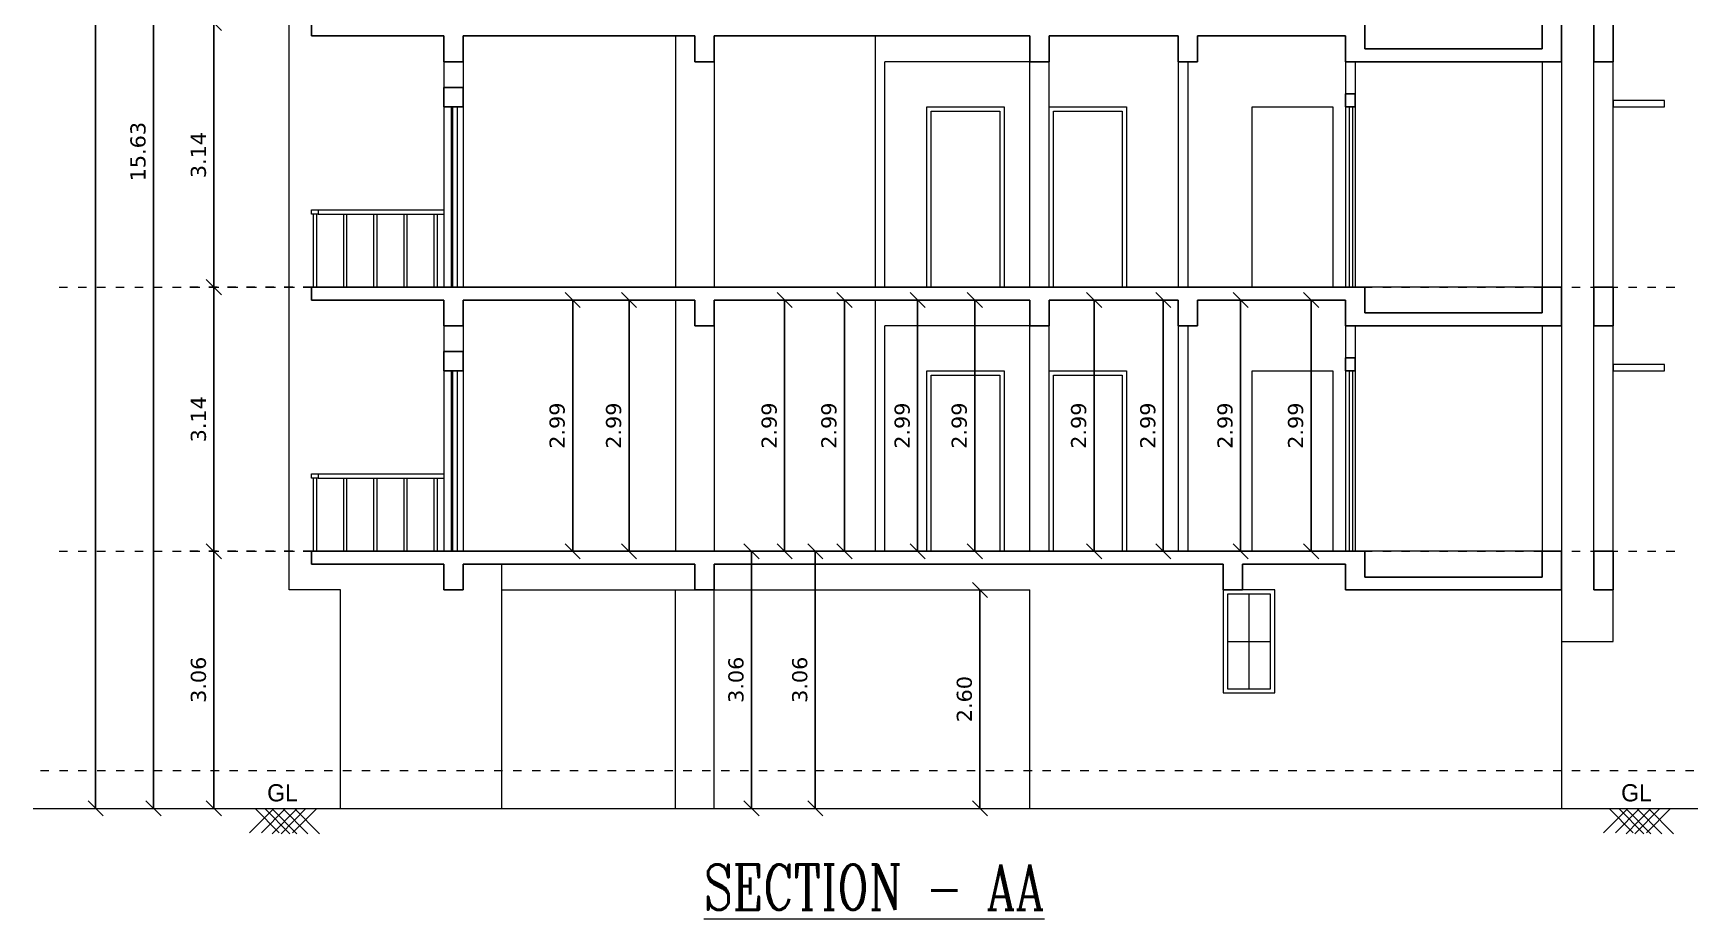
# Model space of a CAD drawing. Header units: metres. Extents: x 617 to 1370, y 693 to 852.
# Drawn here: x 1034.69 to 1054.5, y 692.77 to 703.31 of the extents above; entities that cross this region are included whole.
import ezdxf

# ---------------------------------------------------------------- set-up
doc = ezdxf.new("R2010")
doc.units = ezdxf.units.M
doc.header["$MEASUREMENT"] = 0
doc.header["$PDMODE"] = 2
doc.header["$PDSIZE"] = 50
for name, pattern in [('DOT2', [0.125, 0, -0.125]), ('DOTX2', [0.5, 0, -0.5]), ('HIDDEN', [0.375, 0.25, -0.125])]:
    doc.linetypes.add(name, pattern=pattern)
doc.layers.get('0').update_dxf_attribs({"lineweight": 0})
doc.layers.get('Defpoints').update_dxf_attribs({"lineweight": 0})
for name, color, linetype in [('BLK_1_FLR_0_REGULAR_ROOM_1', 117, 'Continuous'), ('BLK_1_FLR_0_REGULAR_ROOM_2', 117, 'Continuous'), ('BLK_1_FLR_1_AC_ROOM_1', 117, 'Continuous'), ('BLK_1_FLR_1_AC_ROOM_2', 117, 'Continuous'), ('BLK_1_FLR_1_AC_ROOM_3', 117, 'Continuous'), ('BLK_1_FLR_1_AC_ROOM_4', 117, 'Continuous'), ('BLK_1_FLR_1_AC_ROOM_5', 117, 'Continuous'), ('BLK_1_FLR_1_AC_ROOM_6', 117, 'Continuous'), ('BLK_1_FLR_1_REGULAR_ROOM_1', 117, 'Continuous'), ('BLK_1_FLR_1_REGULAR_ROOM_2', 117, 'Continuous'), ('BLK_1_FLR_1_WC_BATH_HT', 223, 'Continuous'), ('COLUMN', 2, 'Continuous'), ('flr hts', 252, 'HIDDEN')]:
    doc.layers.add(name, color=color, linetype=linetype)
for name, color, linetype, lineweight in [('BLK_1_FLR_1_KITCHEN', 163, 'Continuous', 0), ('DIM', 3, 'Continuous', 0), ('DOOR', 8, 'Continuous', 0), ('ED', 30, 'Continuous', 0), ('TEXT', 7, 'Continuous', 0), ('wall', 7, 'Continuous', 0)]:
    doc.layers.add(name, color=color, linetype=linetype, lineweight=lineweight)
doc.styles.add('GPL$0$ROMANC', font='romanc', dxfattribs={"width": 0.75})
doc.styles.get("Standard").update_dxf_attribs({"font": 'verdana.ttf', "height": 0.18})
doc.styles.add('USA', font='GOTHIC.TTF', dxfattribs={"width": 0.8})
doc.dimstyles.new('ED', dxfattribs={"dimscale": 0, "dimtxt": 0.18, "dimasz": 0.18, "dimexe": 0, "dimexo": 0, "dimgap": 0.09, "dimtad": 1, "dimtoh": 1, "dimzin": 3, "dimdsep": 46, "dimtxsty": 'Standard', "dimblk": 'OBLIQUE', "dimcen": 0.09, "dimse1": 1, "dimse2": 1, "dimclrd": 251, "dimclrt": 30, "dimadec": 0, "dimazin": 0, "dimtfac": 1, "dimtmove": 0, "dimatfit": 3, "dimldrblk": 'ARCHTICK', "dimfxl": 1, "dimtolj": 1, "dimtzin": 0, "dimarcsym": 0})
doc.dimstyles.get("Standard").update_dxf_attribs({"dimscale": 0, "dimtxt": 0.18, "dimasz": 0.18, "dimexe": 0.18, "dimexo": 0.0625, "dimgap": 0.09, "dimtad": 1, "dimtoh": 1, "dimzin": 0, "dimdsep": 46, "dimtxsty": 'Standard', "dimblk": 'OBLIQUE', "dimcen": 0.09, "dimse1": 1, "dimse2": 1, "dimadec": 0, "dimazin": 0, "dimtfac": 1, "dimtofl": 0, "dimtmove": 0, "dimatfit": 3, "dimldrblk": 'OBLIQUE', "dimfxl": 1, "dimtolj": 1, "dimtzin": 0, "dimarcsym": 0})

# ---------------------------------------------------------------- blocks, each defined once
blk = doc.blocks.new('_Oblique')
at = {"color": 0, "linetype": 'ByBlock', "lineweight": -2}
blk.add_line((-0.5, -0.5), (0.5, 0.5), dxfattribs=at)
blk = doc.blocks.new('*D273')
at = {"layer": 'Defpoints', "color": 0}
for p in [(1036.844, 697.148), (1038.352, 697.148), (1038.352, 694.088)]:
    blk.add_point(p, dxfattribs=at)
at = {"layer": 'ED', "color": 251, "lineweight": -2}
blk.add_line((1036.844, 694.088), (1036.844, 697.148), dxfattribs=at)
at = {"layer": 'ED', "color": 251, "lineweight": -2, "xscale": 0.18, "yscale": 0.18, "zscale": 0.18}
for p, rotation in [((1036.844, 697.148), 90), ((1036.844, 694.088), 270)]:
    blk.add_blockref('_Oblique', p, dxfattribs=dict(at, rotation=rotation))
at = {"layer": 'ED', "color": 30, "insert": (1036.661, 695.618), "char_height": 0.18, "attachment_point": 5, "rotation": 90}
blk.add_mtext('\\A1;3.06', dxfattribs=at)
blk = doc.blocks.new('_ArchTick')
at = {"color": 0, "const_width": 0.15}
blk.add_lwpolyline([(-0.5, -0.5), (0.5, 0.5)], dxfattribs=at)
blk = doc.blocks.new('*D274')
at = {"layer": 'Defpoints', "color": 0}
for p in [(1036.844, 700.291), (1038.007, 700.291), (1038.252, 697.148)]:
    blk.add_point(p, dxfattribs=at)
at = {"layer": 'ED', "color": 251, "lineweight": -2}
blk.add_line((1036.844, 697.148), (1036.844, 700.291), dxfattribs=at)
at = {"layer": 'ED', "color": 251, "lineweight": -2, "xscale": 0.18, "yscale": 0.18, "zscale": 0.18}
for p, rotation in [((1036.844, 700.291), 90), ((1036.844, 697.148), 270)]:
    blk.add_blockref('_Oblique', p, dxfattribs=dict(at, rotation=rotation))
at = {"layer": 'ED', "color": 30, "insert": (1036.661, 698.719), "char_height": 0.18, "attachment_point": 5, "rotation": 90}
blk.add_mtext('\\A1;3.14', dxfattribs=at)
blk = doc.blocks.new('*D275')
at = {"layer": 'Defpoints', "color": 0}
for p in [(1036.844, 703.434), (1038.007, 703.434), (1038.007, 700.291)]:
    blk.add_point(p, dxfattribs=at)
at = {"layer": 'ED', "color": 251, "lineweight": -2}
blk.add_line((1036.844, 700.291), (1036.844, 703.434), dxfattribs=at)
at = {"layer": 'ED', "color": 251, "lineweight": -2, "xscale": 0.18, "yscale": 0.18, "zscale": 0.18}
for p, rotation in [((1036.844, 703.434), 90), ((1036.844, 700.291), 270)]:
    blk.add_blockref('_Oblique', p, dxfattribs=dict(at, rotation=rotation))
at = {"layer": 'ED', "color": 30, "insert": (1036.661, 701.863), "char_height": 0.18, "attachment_point": 5, "rotation": 90}
blk.add_mtext('\\A1;3.14', dxfattribs=at)
blk = doc.blocks.new('*D67')
at = {"layer": 'Defpoints', "color": 0}
for p in [(1036.126, 709.721), (1036.844, 709.721), (1036.844, 694.088)]:
    blk.add_point(p, dxfattribs=at)
at = {"layer": 'ED', "color": 251, "lineweight": -2}
blk.add_line((1036.126, 694.088), (1036.126, 709.721), dxfattribs=at)
at = {"layer": 'ED', "color": 251, "lineweight": -2, "xscale": 0.18, "yscale": 0.18, "zscale": 0.18}
for p, rotation in [((1036.126, 709.721), 90), ((1036.126, 694.088), 270)]:
    blk.add_blockref('_Oblique', p, dxfattribs=dict(at, rotation=rotation))
at = {"layer": 'ED', "color": 30, "insert": (1035.942, 701.904), "char_height": 0.18, "attachment_point": 5, "rotation": 90}
blk.add_mtext('\\A1;15.63', dxfattribs=at)
blk = doc.blocks.new('*D279')
at = {"layer": 'Defpoints', "color": 0}
for p in [(1035.436, 715.854), (1046.556, 715.854), (1036.126, 694.088)]:
    blk.add_point(p, dxfattribs=at)
at = {"layer": 'ED', "color": 251, "lineweight": -2}
blk.add_line((1035.436, 694.088), (1035.436, 715.854), dxfattribs=at)
at = {"layer": 'ED', "color": 251, "lineweight": -2, "xscale": 0.18, "yscale": 0.18, "zscale": 0.18}
for p, rotation in [((1035.436, 715.854), 90), ((1035.436, 694.088), 270)]:
    blk.add_blockref('_Oblique', p, dxfattribs=dict(at, rotation=rotation))
at = {"layer": 'ED', "color": 30, "insert": (1035.254, 704.971), "char_height": 0.18, "attachment_point": 5, "rotation": 90}
blk.add_mtext('\\A1;21.77', dxfattribs=at)
blk = doc.blocks.new('*D281')
at = {"layer": 'Defpoints', "color": 0}
for p in [(1045.96, 696.688), (1046.556, 696.688), (1046.556, 694.088)]:
    blk.add_point(p, dxfattribs=at)
at = {"layer": 'ED', "color": 251, "lineweight": -2}
blk.add_line((1045.96, 694.088), (1045.96, 696.688), dxfattribs=at)
at = {"layer": 'ED', "color": 251, "lineweight": -2, "xscale": 0.18, "yscale": 0.18, "zscale": 0.18}
for p, rotation in [((1045.96, 696.688), 90), ((1045.96, 694.088), 270)]:
    blk.add_blockref('_Oblique', p, dxfattribs=dict(at, rotation=rotation))
at = {"layer": 'ED', "color": 30, "insert": (1045.776, 695.388), "char_height": 0.18, "attachment_point": 5, "rotation": 90}
blk.add_mtext('\\A1;2.60', dxfattribs=at)
blk = doc.blocks.new('*D336')
at = {"layer": 'BLK_1_FLR_0_REGULAR_ROOM_1', "color": 0, "lineweight": -2}
blk.add_line((1043.242, 697.148), (1043.242, 694.088), dxfattribs=at)
at = {"layer": 'Defpoints', "color": 0}
for p in [(1042.799, 697.148), (1042.799, 694.088), (1043.242, 694.088)]:
    blk.add_point(p, dxfattribs=at)
at = {"layer": 'BLK_1_FLR_0_REGULAR_ROOM_1', "color": 0, "lineweight": -2, "xscale": 0.18, "yscale": 0.18, "zscale": 0.18}
for p, rotation in [((1043.242, 697.148), 90), ((1043.242, 694.088), 270)]:
    blk.add_blockref('_Oblique', p, dxfattribs=dict(at, rotation=rotation))
at = {"layer": 'BLK_1_FLR_0_REGULAR_ROOM_1', "color": 0, "insert": (1043.058, 695.618), "char_height": 0.18, "attachment_point": 5, "rotation": 90}
blk.add_mtext('\\A1;3.06', dxfattribs=at)
blk = doc.blocks.new('*D337')
at = {"layer": 'BLK_1_FLR_1_REGULAR_ROOM_1', "color": 0, "lineweight": -2}
blk.add_line((1047.32, 697.148), (1047.32, 700.138), dxfattribs=at)
at = {"layer": 'Defpoints', "color": 0}
for p in [(1046.877, 700.138), (1047.32, 700.138), (1046.877, 697.148)]:
    blk.add_point(p, dxfattribs=at)
at = {"layer": 'BLK_1_FLR_1_REGULAR_ROOM_1', "color": 0, "lineweight": -2, "xscale": 0.18, "yscale": 0.18, "zscale": 0.18}
for p, rotation in [((1047.32, 700.138), 90), ((1047.32, 697.148), 270)]:
    blk.add_blockref('_Oblique', p, dxfattribs=dict(at, rotation=rotation))
at = {"layer": 'BLK_1_FLR_1_REGULAR_ROOM_1', "color": 0, "insert": (1047.136, 698.643), "char_height": 0.18, "attachment_point": 5, "rotation": 90}
blk.add_mtext('\\A1;2.99', dxfattribs=at)
blk = doc.blocks.new('*D338')
at = {"layer": 'BLK_1_FLR_1_REGULAR_ROOM_2', "color": 0, "lineweight": -2}
blk.add_line((1048.142, 700.138), (1048.142, 697.148), dxfattribs=at)
at = {"layer": 'Defpoints', "color": 0}
for p in [(1047.297, 700.138), (1047.297, 697.148), (1048.142, 697.148)]:
    blk.add_point(p, dxfattribs=at)
at = {"layer": 'BLK_1_FLR_1_REGULAR_ROOM_2', "color": 0, "lineweight": -2, "xscale": 0.18, "yscale": 0.18, "zscale": 0.18}
for p, rotation in [((1048.142, 700.138), 90), ((1048.142, 697.148), 270)]:
    blk.add_blockref('_Oblique', p, dxfattribs=dict(at, rotation=rotation))
at = {"layer": 'BLK_1_FLR_1_REGULAR_ROOM_2', "color": 0, "insert": (1047.959, 698.643), "char_height": 0.18, "attachment_point": 5, "rotation": 90}
blk.add_mtext('\\A1;2.99', dxfattribs=at)
blk = doc.blocks.new('*D339')
at = {"layer": 'BLK_1_FLR_1_WC_BATH_HT', "color": 0, "lineweight": -2}
blk.add_line((1049.062, 697.148), (1049.062, 700.138), dxfattribs=at)
at = {"layer": 'Defpoints', "color": 0}
for p in [(1047.817, 700.138), (1049.062, 700.138), (1047.817, 697.148)]:
    blk.add_point(p, dxfattribs=at)
at = {"layer": 'BLK_1_FLR_1_WC_BATH_HT', "color": 0, "lineweight": -2, "xscale": 0.18, "yscale": 0.18, "zscale": 0.18}
for p, rotation in [((1049.062, 700.138), 90), ((1049.062, 697.148), 270)]:
    blk.add_blockref('_Oblique', p, dxfattribs=dict(at, rotation=rotation))
at = {"layer": 'BLK_1_FLR_1_WC_BATH_HT', "color": 0, "insert": (1048.878, 698.643), "char_height": 0.18, "attachment_point": 5, "rotation": 90}
blk.add_mtext('\\A1;2.99', dxfattribs=at)
blk = doc.blocks.new('*D381')
at = {"layer": 'BLK_1_FLR_1_KITCHEN', "color": 0, "lineweight": -2}
blk.add_line((1049.902, 697.148), (1049.902, 700.138), dxfattribs=at)
at = {"layer": 'Defpoints', "color": 0}
for p in [(1048.719, 700.138), (1049.902, 700.138), (1048.719, 697.148)]:
    blk.add_point(p, dxfattribs=at)
at = {"layer": 'BLK_1_FLR_1_KITCHEN', "color": 0, "lineweight": -2, "xscale": 0.18, "yscale": 0.18, "zscale": 0.18}
for p, rotation in [((1049.902, 700.138), 90), ((1049.902, 697.148), 270)]:
    blk.add_blockref('_Oblique', p, dxfattribs=dict(at, rotation=rotation))
at = {"layer": 'BLK_1_FLR_1_KITCHEN', "color": 0, "insert": (1049.718, 698.643), "char_height": 0.18, "attachment_point": 5, "rotation": 90}
blk.add_mtext('\\A1;2.99', dxfattribs=at)
blk = doc.blocks.new('*D382')
at = {"layer": 'BLK_1_FLR_1_AC_ROOM_1', "color": 0, "lineweight": -2}
blk.add_line((1041.114, 697.148), (1041.114, 700.138), dxfattribs=at)
at = {"layer": 'Defpoints', "color": 0}
for p in [(1040.769, 700.138), (1041.114, 700.138), (1040.769, 697.148)]:
    blk.add_point(p, dxfattribs=at)
at = {"layer": 'BLK_1_FLR_1_AC_ROOM_1', "color": 0, "lineweight": -2, "xscale": 0.18, "yscale": 0.18, "zscale": 0.18}
for p, rotation in [((1041.114, 700.138), 90), ((1041.114, 697.148), 270)]:
    blk.add_blockref('_Oblique', p, dxfattribs=dict(at, rotation=rotation))
at = {"layer": 'BLK_1_FLR_1_AC_ROOM_1', "color": 0, "insert": (1040.93, 698.643), "char_height": 0.18, "attachment_point": 5, "rotation": 90}
blk.add_mtext('\\A1;2.99', dxfattribs=at)
blk = doc.blocks.new('*D383')
at = {"layer": 'BLK_1_FLR_1_AC_ROOM_2', "color": 0, "lineweight": -2}
blk.add_line((1041.785, 697.148), (1041.785, 700.138), dxfattribs=at)
at = {"layer": 'Defpoints', "color": 0}
for p in [(1041.45, 700.138), (1041.785, 700.138), (1041.45, 697.148)]:
    blk.add_point(p, dxfattribs=at)
at = {"layer": 'BLK_1_FLR_1_AC_ROOM_2', "color": 0, "lineweight": -2, "xscale": 0.18, "yscale": 0.18, "zscale": 0.18}
for p, rotation in [((1041.785, 700.138), 90), ((1041.785, 697.148), 270)]:
    blk.add_blockref('_Oblique', p, dxfattribs=dict(at, rotation=rotation))
at = {"layer": 'BLK_1_FLR_1_AC_ROOM_2', "color": 0, "insert": (1041.602, 698.643), "char_height": 0.18, "attachment_point": 5, "rotation": 90}
blk.add_mtext('\\A1;2.99', dxfattribs=at)
blk = doc.blocks.new('*D384')
at = {"layer": 'BLK_1_FLR_1_AC_ROOM_3', "color": 0, "lineweight": -2}
blk.add_line((1043.636, 697.148), (1043.636, 700.138), dxfattribs=at)
at = {"layer": 'Defpoints', "color": 0}
for p in [(1043.301, 700.138), (1043.636, 700.138), (1043.301, 697.148)]:
    blk.add_point(p, dxfattribs=at)
at = {"layer": 'BLK_1_FLR_1_AC_ROOM_3', "color": 0, "lineweight": -2, "xscale": 0.18, "yscale": 0.18, "zscale": 0.18}
for p, rotation in [((1043.636, 700.138), 90), ((1043.636, 697.148), 270)]:
    blk.add_blockref('_Oblique', p, dxfattribs=dict(at, rotation=rotation))
at = {"layer": 'BLK_1_FLR_1_AC_ROOM_3', "color": 0, "insert": (1043.453, 698.643), "char_height": 0.18, "attachment_point": 5, "rotation": 90}
blk.add_mtext('\\A1;2.99', dxfattribs=at)
blk = doc.blocks.new('*D385')
at = {"layer": 'BLK_1_FLR_1_AC_ROOM_4', "color": 0, "lineweight": -2}
blk.add_line((1044.348, 697.148), (1044.348, 700.138), dxfattribs=at)
at = {"layer": 'Defpoints', "color": 0}
for p in [(1044.012, 700.138), (1044.348, 700.138), (1044.012, 697.148)]:
    blk.add_point(p, dxfattribs=at)
at = {"layer": 'BLK_1_FLR_1_AC_ROOM_4', "color": 0, "lineweight": -2, "xscale": 0.18, "yscale": 0.18, "zscale": 0.18}
for p, rotation in [((1044.348, 700.138), 90), ((1044.348, 697.148), 270)]:
    blk.add_blockref('_Oblique', p, dxfattribs=dict(at, rotation=rotation))
at = {"layer": 'BLK_1_FLR_1_AC_ROOM_4', "color": 0, "insert": (1044.164, 698.643), "char_height": 0.18, "attachment_point": 5, "rotation": 90}
blk.add_mtext('\\A1;2.99', dxfattribs=at)
blk = doc.blocks.new('*D386')
at = {"layer": 'BLK_1_FLR_1_AC_ROOM_5', "color": 0, "lineweight": -2}
blk.add_line((1045.219, 697.148), (1045.219, 700.138), dxfattribs=at)
at = {"layer": 'Defpoints', "color": 0}
for p in [(1044.884, 700.138), (1045.219, 700.138), (1044.884, 697.148)]:
    blk.add_point(p, dxfattribs=at)
at = {"layer": 'BLK_1_FLR_1_AC_ROOM_5', "color": 0, "lineweight": -2, "xscale": 0.18, "yscale": 0.18, "zscale": 0.18}
for p, rotation in [((1045.219, 700.138), 90), ((1045.219, 697.148), 270)]:
    blk.add_blockref('_Oblique', p, dxfattribs=dict(at, rotation=rotation))
at = {"layer": 'BLK_1_FLR_1_AC_ROOM_5', "color": 0, "insert": (1045.036, 698.643), "char_height": 0.18, "attachment_point": 5, "rotation": 90}
blk.add_mtext('\\A1;2.99', dxfattribs=at)
blk = doc.blocks.new('*D387')
at = {"layer": 'BLK_1_FLR_1_AC_ROOM_6', "color": 0, "lineweight": -2}
blk.add_line((1045.899, 697.148), (1045.899, 700.138), dxfattribs=at)
at = {"layer": 'Defpoints', "color": 0}
for p in [(1045.563, 700.138), (1045.899, 700.138), (1045.563, 697.148)]:
    blk.add_point(p, dxfattribs=at)
at = {"layer": 'BLK_1_FLR_1_AC_ROOM_6', "color": 0, "lineweight": -2, "xscale": 0.18, "yscale": 0.18, "zscale": 0.18}
for p, rotation in [((1045.899, 700.138), 90), ((1045.899, 697.148), 270)]:
    blk.add_blockref('_Oblique', p, dxfattribs=dict(at, rotation=rotation))
at = {"layer": 'BLK_1_FLR_1_AC_ROOM_6', "color": 0, "insert": (1045.715, 698.643), "char_height": 0.18, "attachment_point": 5, "rotation": 90}
blk.add_mtext('\\A1;2.99', dxfattribs=at)
blk = doc.blocks.new('*D396')
at = {"layer": 'BLK_1_FLR_0_REGULAR_ROOM_2', "color": 0, "lineweight": -2}
blk.add_line((1044.001, 697.148), (1044.001, 694.088), dxfattribs=at)
at = {"layer": 'Defpoints', "color": 0}
for p in [(1043.558, 697.148), (1043.558, 694.088), (1044.001, 694.088)]:
    blk.add_point(p, dxfattribs=at)
at = {"layer": 'BLK_1_FLR_0_REGULAR_ROOM_2', "color": 0, "lineweight": -2, "xscale": 0.18, "yscale": 0.18, "zscale": 0.18}
for p, rotation in [((1044.001, 697.148), 90), ((1044.001, 694.088), 270)]:
    blk.add_blockref('_Oblique', p, dxfattribs=dict(at, rotation=rotation))
at = {"layer": 'BLK_1_FLR_0_REGULAR_ROOM_2', "color": 0, "insert": (1043.817, 695.618), "char_height": 0.18, "attachment_point": 5, "rotation": 90}
blk.add_mtext('\\A1;3.06', dxfattribs=at)

msp = doc.modelspace()

# ---------------------------------------------------------------- linework, layer by layer
at = {"color": 251, "linetype": 'DOT2'}
for p, q in [((1035.003, 700.291), (1054.265, 700.291)), ((1035.003, 697.148), (1054.265, 697.148)), ((1034.78, 694.538), (1054.502, 694.538))]:
    msp.add_line(p, q, dxfattribs=at)
at = {"layer": 'COLUMN', "linetype": 'Continuous'}
for p, q in [((1038.007, 703.281), (1038.007, 703.434)), ((1050.542, 703.128), (1050.542, 703.434)), ((1052.651, 703.128), (1052.651, 703.434)), ((1052.881, 702.974), (1052.881, 703.434)), ((1038.007, 703.281), (1039.579, 703.281)), ((1039.579, 702.974), (1039.579, 703.281)), ((1039.809, 702.974), (1039.809, 703.281)), ((1039.809, 703.281), (1042.569, 703.281)), ((1042.569, 702.974), (1042.569, 703.281)), ((1042.799, 703.281), (1046.556, 703.281)), ((1042.799, 702.974), (1042.799, 703.281)), ((1046.556, 702.974), (1046.556, 703.281)), ((1046.785, 703.281), (1048.319, 703.281)), ((1046.786, 702.974), (1046.786, 703.281)), ((1048.319, 702.974), (1048.319, 703.281)), ((1048.549, 703.281), (1050.312, 703.281)), ((1048.549, 702.974), (1048.549, 703.281)), ((1050.312, 702.974), (1050.312, 703.281)), ((1039.579, 702.974), (1039.809, 702.974)), ((1042.799, 702.974), (1042.569, 702.974)), ((1046.786, 702.974), (1046.556, 702.974)), ((1048.549, 702.974), (1048.319, 702.974)), ((1052.881, 702.974), (1050.312, 702.974)), ((1052.651, 703.128), (1050.542, 703.128)), ((1039.579, 702.668), (1039.809, 702.668)), ((1039.579, 702.438), (1039.579, 702.668)), ((1039.809, 702.438), (1039.809, 702.668)), ((1050.312, 702.591), (1050.427, 702.591)), ((1050.312, 702.438), (1050.312, 702.591)), ((1050.427, 702.438), (1050.427, 702.591)), ((1039.579, 702.438), (1039.809, 702.438)), ((1050.312, 702.438), (1050.427, 702.438)), ((1038.007, 700.291), (1050.542, 700.291)), ((1038.007, 700.138), (1038.007, 700.291)), ((1050.542, 699.984), (1050.542, 700.291)), ((1052.651, 700.291), (1052.881, 700.291)), ((1052.651, 699.984), (1052.651, 700.291)), ((1052.881, 699.831), (1052.881, 700.291)), ((1038.007, 700.138), (1039.579, 700.138)), ((1039.579, 699.831), (1039.579, 700.138)), ((1039.809, 699.831), (1039.809, 700.138)), ((1039.809, 700.138), (1042.569, 700.138)), ((1042.569, 699.831), (1042.569, 700.138)), ((1042.799, 700.138), (1046.556, 700.138)), ((1042.799, 699.831), (1042.799, 700.138)), ((1046.556, 699.831), (1046.556, 700.138)), ((1046.785, 700.138), (1048.319, 700.138)), ((1046.786, 699.831), (1046.786, 700.138)), ((1048.319, 699.831), (1048.319, 700.138)), ((1048.549, 700.138), (1050.312, 700.138)), ((1048.549, 699.831), (1048.549, 700.138)), ((1050.312, 699.831), (1050.312, 700.138)), ((1039.579, 699.831), (1039.809, 699.831)), ((1042.799, 699.831), (1042.569, 699.831)), ((1046.786, 699.831), (1046.556, 699.831)), ((1048.549, 699.831), (1048.319, 699.831)), ((1052.881, 699.831), (1050.312, 699.831)), ((1052.651, 699.984), (1050.542, 699.984)), ((1039.579, 699.524), (1039.809, 699.524)), ((1039.579, 699.294), (1039.579, 699.524)), ((1039.809, 699.294), (1039.809, 699.524)), ((1050.312, 699.448), (1050.427, 699.448)), ((1050.312, 699.294), (1050.312, 699.448)), ((1050.427, 699.294), (1050.427, 699.448)), ((1039.579, 699.294), (1039.809, 699.294)), ((1050.312, 699.294), (1050.427, 699.294)), ((1038.007, 697.148), (1050.542, 697.148)), ((1038.007, 696.994), (1038.007, 697.148)), ((1050.542, 696.841), (1050.542, 697.148)), ((1052.651, 697.148), (1052.881, 697.148)), ((1052.651, 696.841), (1052.651, 697.148)), ((1052.881, 696.688), (1052.881, 697.148)), ((1038.007, 696.994), (1039.579, 696.994)), ((1039.579, 696.688), (1039.579, 696.994)), ((1039.809, 696.688), (1039.809, 696.994)), ((1039.809, 696.994), (1042.569, 696.994)), ((1042.569, 696.688), (1042.569, 696.994)), ((1042.799, 696.994), (1048.856, 696.994)), ((1042.799, 696.688), (1042.799, 696.994)), ((1048.856, 696.688), (1048.856, 696.994)), ((1049.086, 696.994), (1050.312, 696.994)), ((1049.086, 696.688), (1049.086, 696.994)), ((1050.312, 696.688), (1050.312, 696.994)), ((1052.651, 696.841), (1050.542, 696.841)), ((1039.579, 696.688), (1039.809, 696.688)), ((1042.799, 696.688), (1042.569, 696.688)), ((1049.086, 696.688), (1048.856, 696.688)), ((1052.881, 696.688), (1050.312, 696.688))]:
    msp.add_line(p, q, dxfattribs=at)
for points in [[(1053.264, 702.974), (1053.494, 702.974), (1053.494, 703.434), (1053.264, 703.434)], [(1053.264, 699.831), (1053.494, 699.831), (1053.494, 700.291), (1053.264, 700.291)], [(1053.264, 696.688), (1053.494, 696.688), (1053.494, 697.148), (1053.264, 697.148)]]:
    msp.add_lwpolyline(points, close=True, dxfattribs=at)
at = {"layer": 'DOOR', "linetype": 'Continuous'}
for p, q in [((1039.669, 702.438), (1039.669, 700.291)), ((1039.683, 702.438), (1039.683, 700.291)), ((1039.738, 702.438), (1039.738, 700.291)), ((1050.355, 702.438), (1050.355, 700.291)), ((1050.393, 702.438), (1050.393, 700.291)), ((1038.007, 701.211), (1038.084, 701.211)), ((1038.084, 701.211), (1039.579, 701.211)), ((1038.027, 701.16), (1038.027, 700.291)), ((1038.065, 701.16), (1038.065, 700.291)), ((1038.084, 701.16), (1039.579, 701.16)), ((1038.386, 701.16), (1038.386, 700.291)), ((1038.424, 701.16), (1038.424, 700.291)), ((1038.745, 701.16), (1038.745, 700.291)), ((1038.783, 701.16), (1038.783, 700.291)), ((1039.104, 701.16), (1039.104, 700.291)), ((1039.142, 701.16), (1039.142, 700.291)), ((1039.463, 701.16), (1039.463, 700.291)), ((1039.501, 701.16), (1039.501, 700.291)), ((1052.651, 700.291), (1050.542, 700.291)), ((1039.669, 699.294), (1039.669, 697.148)), ((1039.683, 699.294), (1039.683, 697.148)), ((1039.738, 699.294), (1039.738, 697.148)), ((1050.355, 699.294), (1050.355, 697.148)), ((1050.393, 699.294), (1050.393, 697.148)), ((1038.007, 698.068), (1038.084, 698.068)), ((1038.027, 698.017), (1038.027, 697.148)), ((1038.065, 698.017), (1038.065, 697.148)), ((1038.084, 698.068), (1039.579, 698.068)), ((1038.084, 698.017), (1039.579, 698.017)), ((1038.386, 698.017), (1038.386, 697.148)), ((1038.424, 698.017), (1038.424, 697.148)), ((1038.745, 698.017), (1038.745, 697.148)), ((1038.783, 698.017), (1038.783, 697.148)), ((1039.104, 698.017), (1039.104, 697.148)), ((1039.142, 698.017), (1039.142, 697.148)), ((1039.463, 698.017), (1039.463, 697.148)), ((1039.501, 698.017), (1039.501, 697.148)), ((1052.651, 697.148), (1050.542, 697.148)), ((1049.162, 696.637), (1049.162, 695.512)), ((1048.907, 696.074), (1049.418, 696.074))]:
    msp.add_line(p, q, dxfattribs=at)
at = {"layer": 'DOOR'}
for p, q in [((1037.556, 694.088), (1037.269, 693.797)), ((1037.334, 694.088), (1037.621, 693.797)), ((1037.696, 694.088), (1037.409, 693.797)), ((1037.451, 694.088), (1037.749, 693.786)), ((1037.535, 694.088), (1037.832, 693.786)), ((1037.834, 694.088), (1037.537, 693.786)), ((1037.94, 694.088), (1037.643, 693.786)), ((1037.664, 694.088), (1037.962, 693.786)), ((1038.068, 694.088), (1037.781, 693.797)), ((1037.803, 694.088), (1038.1, 693.786)), ((1053.669, 694.088), (1053.382, 693.797)), ((1053.447, 694.088), (1053.733, 693.797)), ((1053.808, 694.088), (1053.522, 693.797)), ((1053.564, 694.088), (1053.861, 693.786)), ((1053.648, 694.088), (1053.945, 693.786)), ((1053.946, 694.088), (1053.649, 693.786)), ((1054.053, 694.088), (1053.755, 693.786)), ((1053.777, 694.088), (1054.074, 693.786)), ((1054.18, 694.088), (1053.893, 693.797)), ((1053.915, 694.088), (1054.212, 693.786))]:
    msp.add_line(p, q, dxfattribs=at)
at = {"layer": 'DOOR', "linetype": 'Continuous'}
for points in [[(1045.38, 700.291), (1045.38, 702.387), (1046.198, 702.387), (1046.198, 700.291)], [(1046.836, 700.291), (1046.836, 702.387), (1047.654, 702.387), (1047.654, 700.291)], [(1045.38, 697.148), (1045.38, 699.243), (1046.198, 699.243), (1046.198, 697.148)], [(1046.836, 697.148), (1046.836, 699.243), (1047.654, 699.243), (1047.654, 697.148)]]:
    msp.add_lwpolyline(points, dxfattribs=at)
for points in [[(1053.494, 702.438), (1054.107, 702.438), (1054.107, 702.514), (1053.494, 702.514)], [(1053.494, 699.294), (1054.107, 699.294), (1054.107, 699.371), (1053.494, 699.371)], [(1048.907, 695.512), (1049.418, 695.512), (1049.418, 696.637), (1048.907, 696.637)]]:
    msp.add_lwpolyline(points, close=True, dxfattribs=at)
at = {"layer": 'ED', "color": 0}
msp.add_line((1034.695, 694.088), (1054.502, 694.088), dxfattribs=at)
at = {"layer": 'ED'}
for points in [[(1038.084, 701.16), (1038.007, 701.16), (1038.007, 701.211), (1038.084, 701.211)], [(1038.084, 698.017), (1038.007, 698.017), (1038.007, 698.068), (1038.084, 698.068)]]:
    msp.add_lwpolyline(points, close=True, dxfattribs=at)
at = {"layer": 'flr hts', "linetype": 'DOTX2', "ltscale": 0.25}
for p, q in [((1038.007, 700.291), (1036.452, 700.291)), ((1038.007, 697.148), (1036.452, 697.148))]:
    msp.add_line(p, q, dxfattribs=at)
at = {"layer": 'wall', "color": 1}
for p, q in [((1053.494, 696.074), (1053.494, 712.941)), ((1037.739, 696.688), (1037.739, 709.721)), ((1042.339, 703.281), (1042.339, 700.291)), ((1044.716, 700.291), (1044.716, 703.281)), ((1039.579, 702.974), (1039.579, 702.668)), ((1039.809, 702.974), (1039.809, 702.668)), ((1042.799, 702.974), (1042.799, 700.291)), ((1044.83, 700.291), (1044.83, 702.974)), ((1046.556, 702.974), (1044.83, 702.974)), ((1046.556, 700.291), (1046.556, 702.974)), ((1046.785, 700.291), (1046.786, 702.974)), ((1048.319, 702.974), (1048.319, 700.291)), ((1048.434, 702.974), (1048.434, 700.291)), ((1050.312, 702.974), (1050.312, 702.591)), ((1050.427, 702.974), (1050.427, 702.591)), ((1052.651, 702.974), (1052.651, 700.291)), ((1052.881, 702.974), (1052.881, 700.291)), ((1053.264, 700.291), (1053.264, 702.974)), ((1039.579, 702.438), (1039.579, 700.291)), ((1039.809, 702.438), (1039.809, 700.291)), ((1050.312, 702.438), (1050.312, 700.291)), ((1050.427, 702.438), (1050.427, 700.291)), ((1042.339, 700.138), (1042.339, 697.148)), ((1044.716, 697.148), (1044.716, 700.138)), ((1039.579, 699.831), (1039.579, 699.524)), ((1039.809, 699.831), (1039.809, 699.524)), ((1042.799, 699.831), (1042.799, 697.148)), ((1044.83, 697.148), (1044.83, 699.831)), ((1046.556, 699.831), (1044.83, 699.831)), ((1046.556, 697.148), (1046.556, 699.831)), ((1046.785, 697.148), (1046.786, 699.831)), ((1048.319, 699.831), (1048.319, 697.148)), ((1048.434, 699.831), (1048.434, 697.148)), ((1050.312, 699.831), (1050.312, 699.448)), ((1050.427, 699.831), (1050.427, 699.448)), ((1052.651, 699.831), (1052.651, 697.148)), ((1052.881, 699.831), (1052.881, 697.148)), ((1053.264, 697.148), (1053.264, 699.831)), ((1039.579, 699.294), (1039.579, 697.148)), ((1039.809, 699.294), (1039.809, 697.148)), ((1050.312, 699.294), (1050.312, 697.148)), ((1050.427, 699.294), (1050.427, 697.148)), ((1040.269, 694.088), (1040.269, 696.994)), ((1038.352, 696.688), (1037.739, 696.688)), ((1038.352, 694.088), (1038.352, 696.688)), ((1040.269, 696.688), (1046.556, 696.688)), ((1042.339, 694.088), (1042.339, 696.688)), ((1042.799, 694.088), (1042.799, 696.688)), ((1046.556, 694.088), (1046.556, 696.688)), ((1052.881, 696.688), (1052.881, 694.088)), ((1052.881, 696.074), (1053.494, 696.074))]:
    msp.add_line(p, q, dxfattribs=at)
for points in [[(1045.329, 700.291), (1045.329, 702.438), (1046.249, 702.438), (1046.249, 700.291)], [(1046.785, 700.291), (1046.785, 702.438), (1047.705, 702.438), (1047.705, 700.291)], [(1049.201, 700.291), (1049.201, 702.438), (1050.159, 702.438), (1050.159, 700.291)], [(1045.329, 697.148), (1045.329, 699.294), (1046.249, 699.294), (1046.249, 697.148)], [(1046.785, 697.148), (1046.785, 699.294), (1047.705, 699.294), (1047.705, 697.148)], [(1049.201, 697.148), (1049.201, 699.294), (1050.159, 699.294), (1050.159, 697.148)]]:
    msp.add_lwpolyline(points, dxfattribs=at)
msp.add_lwpolyline([(1048.856, 695.461), (1049.469, 695.461), (1049.469, 696.688), (1048.856, 696.688)], close=True, dxfattribs=at)

# ---------------------------------------------------------------- texts
at = {"layer": 'DIM', "style": 'USA'}
for p in [(1037.478, 694.171), (1053.591, 694.171)]:
    msp.add_text('GL', height=0.2044, dxfattribs=at).set_placement(p)
at = {"layer": 'TEXT', "style": 'GPL$0$ROMANC', "width": 0.75}
msp.add_text('%%USECTION - AA', height=0.53667, dxfattribs=at).set_placement((1042.673, 692.882))

# ---------------------------------------------------------------- dimensions: what is measured, and where the dimension line sits
at = {"layer": 'BLK_1_FLR_0_REGULAR_ROOM_1', "color": 1}
dim = msp.add_linear_dim(base=(1043.242, 694.088), p1=(1042.799, 697.148), p2=(1042.799, 694.088), angle=90, dimstyle='Standard', override={"dimscale": 1}, dxfattribs=at)
dim.commit()
dim.dimension.update_dxf_attribs({"geometry": '*D336', "text_midpoint": (1043.058, 695.618)})
at = {"layer": 'BLK_1_FLR_0_REGULAR_ROOM_2', "color": 1}
dim = msp.add_linear_dim(base=(1044.001, 694.088), p1=(1043.558, 697.148), p2=(1043.558, 694.088), angle=90, dimstyle='Standard', override={"dimscale": 1}, dxfattribs=at)
dim.commit()
dim.dimension.update_dxf_attribs({"geometry": '*D396', "text_midpoint": (1043.817, 695.618)})
at = {"layer": 'BLK_1_FLR_1_AC_ROOM_1', "color": 1}
dim = msp.add_linear_dim(base=(1041.114, 700.138), p1=(1040.769, 697.148), p2=(1040.769, 700.138), angle=90, dimstyle='Standard', override={"dimscale": 1}, dxfattribs=at)
dim.commit()
dim.dimension.update_dxf_attribs({"geometry": '*D382', "text_midpoint": (1040.93, 698.643)})
at = {"layer": 'BLK_1_FLR_1_AC_ROOM_2', "color": 1}
dim = msp.add_linear_dim(base=(1041.785, 700.138), p1=(1041.45, 697.148), p2=(1041.45, 700.138), angle=90, dimstyle='Standard', override={"dimscale": 1}, dxfattribs=at)
dim.commit()
dim.dimension.update_dxf_attribs({"geometry": '*D383', "text_midpoint": (1041.602, 698.643)})
at = {"layer": 'BLK_1_FLR_1_AC_ROOM_3', "color": 1}
dim = msp.add_linear_dim(base=(1043.636, 700.138), p1=(1043.301, 697.148), p2=(1043.301, 700.138), angle=90, dimstyle='Standard', override={"dimscale": 1}, dxfattribs=at)
dim.commit()
dim.dimension.update_dxf_attribs({"geometry": '*D384', "text_midpoint": (1043.453, 698.643)})
at = {"layer": 'BLK_1_FLR_1_AC_ROOM_4', "color": 1}
dim = msp.add_linear_dim(base=(1044.348, 700.138), p1=(1044.012, 697.148), p2=(1044.012, 700.138), angle=90, dimstyle='Standard', override={"dimscale": 1}, dxfattribs=at)
dim.commit()
dim.dimension.update_dxf_attribs({"geometry": '*D385', "text_midpoint": (1044.164, 698.643)})
at = {"layer": 'BLK_1_FLR_1_AC_ROOM_5', "color": 1}
dim = msp.add_linear_dim(base=(1045.219, 700.138), p1=(1044.884, 697.148), p2=(1044.884, 700.138), angle=90, dimstyle='Standard', override={"dimscale": 1}, dxfattribs=at)
dim.commit()
dim.dimension.update_dxf_attribs({"geometry": '*D386', "text_midpoint": (1045.036, 698.643)})
at = {"layer": 'BLK_1_FLR_1_AC_ROOM_6', "color": 1}
dim = msp.add_linear_dim(base=(1045.899, 700.138), p1=(1045.563, 697.148), p2=(1045.563, 700.138), angle=90, dimstyle='Standard', override={"dimscale": 1}, dxfattribs=at)
dim.commit()
dim.dimension.update_dxf_attribs({"geometry": '*D387', "text_midpoint": (1045.715, 698.643)})
at = {"layer": 'BLK_1_FLR_1_KITCHEN', "color": 1}
dim = msp.add_linear_dim(base=(1049.902, 700.138), p1=(1048.719, 697.148), p2=(1048.719, 700.138), angle=90, dimstyle='Standard', override={"dimscale": 1}, dxfattribs=at)
dim.commit()
dim.dimension.update_dxf_attribs({"geometry": '*D381', "text_midpoint": (1049.718, 698.643)})
at = {"layer": 'BLK_1_FLR_1_REGULAR_ROOM_1', "color": 1}
dim = msp.add_linear_dim(base=(1047.32, 700.138), p1=(1046.877, 697.148), p2=(1046.877, 700.138), angle=90, dimstyle='Standard', override={"dimscale": 1}, dxfattribs=at)
dim.commit()
dim.dimension.update_dxf_attribs({"geometry": '*D337', "text_midpoint": (1047.136, 698.643)})
at = {"layer": 'BLK_1_FLR_1_REGULAR_ROOM_2', "color": 1}
dim = msp.add_linear_dim(base=(1048.142, 697.148), p1=(1047.297, 700.138), p2=(1047.297, 697.148), angle=90, dimstyle='Standard', override={"dimscale": 1}, dxfattribs=at)
dim.commit()
dim.dimension.update_dxf_attribs({"geometry": '*D338', "text_midpoint": (1047.959, 698.643)})
at = {"layer": 'BLK_1_FLR_1_WC_BATH_HT'}
dim = msp.add_linear_dim(base=(1049.062, 700.138), p1=(1047.817, 697.148), p2=(1047.817, 700.138), angle=90, dimstyle='Standard', override={"dimscale": 1}, dxfattribs=at)
dim.commit()
dim.dimension.update_dxf_attribs({"geometry": '*D339', "text_midpoint": (1048.878, 698.643)})
at = {"layer": 'ED'}
for base, p1, p2, picture, middle in [((1035.436, 715.854), (1036.126, 694.088), (1046.556, 715.854), '*D279', (1035.254, 704.971)), ((1036.126, 709.721), (1036.844, 694.088), (1036.844, 709.721), '*D67', (1035.942, 701.904)), ((1036.844, 703.434), (1038.007, 700.291), (1038.007, 703.434), '*D275', (1036.661, 701.863)), ((1036.844, 700.291), (1038.252, 697.148), (1038.007, 700.291), '*D274', (1036.661, 698.719)), ((1036.844, 697.148), (1038.352, 694.088), (1038.352, 697.148), '*D273', (1036.661, 695.618)), ((1045.96, 696.688), (1046.556, 694.088), (1046.556, 696.688), '*D281', (1045.776, 695.388))]:
    dim = msp.add_linear_dim(base=base, p1=p1, p2=p2, angle=90, dimstyle='ED', override={"dimscale": 1, "dimpost": '\\X'}, dxfattribs=at)
    dim.commit()
    dim.dimension.update_dxf_attribs({"geometry": picture, "text_midpoint": middle})

doc.saveas('drawing.dxf')
